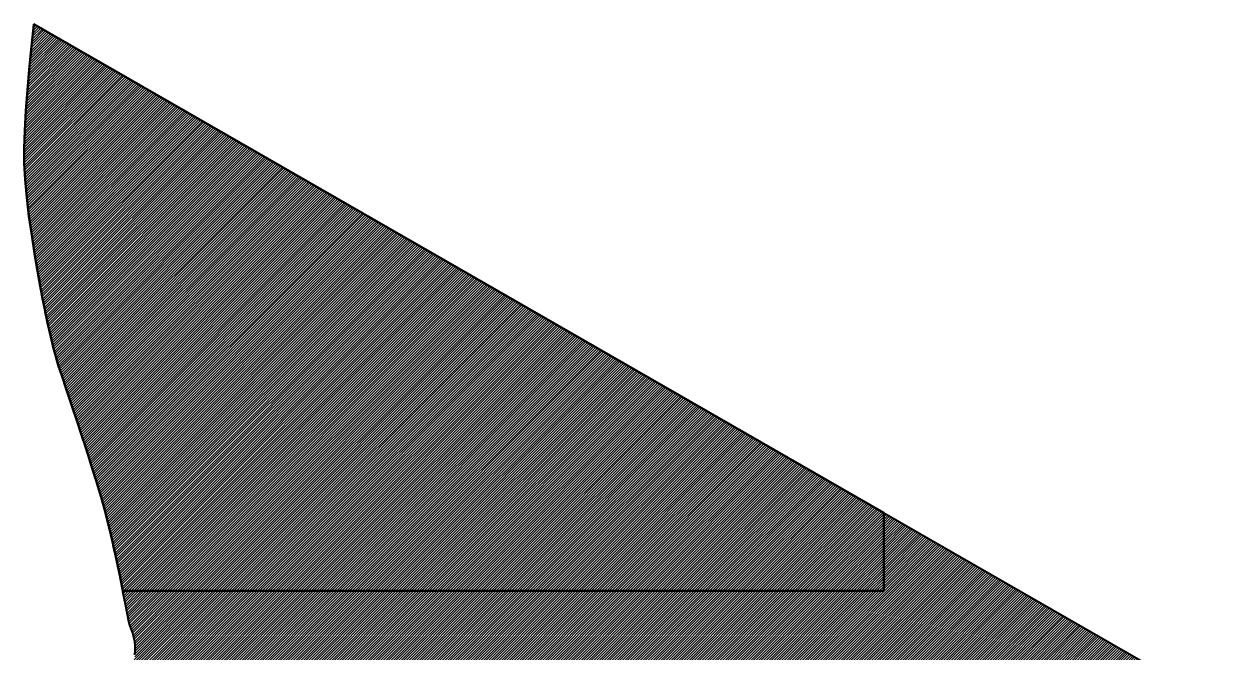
# Model space of a CAD drawing. Header units: metres. Extents: x 729569 to 733474, y 1423763 to 1426173.
# Drawn here: x 732120.2 to 732203.5, y 1425043.6 to 1425086.8 of the extents above; entities that cross this region are included whole.
import ezdxf

# ---------------------------------------------------------------- set-up
doc = ezdxf.new("R2010")
doc.units = ezdxf.units.M
for name, color, linetype in [('GREEN_AREA', 7, 'Continuous'), ('PARCEL_BORDER', 7, 'Continuous'), ('ROADS_MAIN', 7, 'Continuous')]:
    doc.layers.add(name, color=color, linetype=linetype)

msp = doc.modelspace()

# ---------------------------------------------------------------- hatches: boundary and pattern name
at = {"layer": 'GREEN_AREA', "true_color": 0x96c896}
h = msp.add_hatch(dxfattribs=at)
h.set_pattern_fill('SOLID')
h.paths.add_polyline_path([(732123.101, 1425061.728), (732122.796, 1425062.635), (732122.58, 1425063.288), (732122.478, 1425063.609), (732122.38, 1425063.952), (732122.294, 1425064.275), (732122.214, 1425064.585), (732122.132, 1425064.918), (732122.039, 1425065.303), (732122.038, 1425065.309), (732121.924, 1425065.774), (732121.835, 1425066.147), (732121.759, 1425066.491), (732121.675, 1425066.927), (732121.604, 1425067.293), (732121.603, 1425067.298), (732121.479, 1425067.938), (732121.316, 1425068.802), (732121.127, 1425069.846), (732120.925, 1425071.024), (732120.726, 1425072.291), (732120.541, 1425073.596), (732120.387, 1425074.888), (732120.274, 1425076.113), (732120.216, 1425077.22), (732120.212, 1425078.258), (732120.25, 1425079.482), (732120.325, 1425080.832), (732120.428, 1425082.247), (732120.551, 1425083.672), (732120.688, 1425085.053), (732120.828, 1425086.338), (732120.883, 1425086.791), (732179.322, 1425053.208), (732179.322, 1425047.837), (732126.994, 1425047.837), (732126.806, 1425048.782), (732126.801, 1425048.805), (732126.583, 1425049.863), (732126.576, 1425049.894), (732126.338, 1425050.988), (732126.329, 1425051.029), (732126.076, 1425052.117), (732126.062, 1425052.173), (732125.799, 1425053.215), (732125.778, 1425053.291), (732125.497, 1425054.292), (732125.481, 1425054.346), (732125.133, 1425055.501), (732125.123, 1425055.534), (732124.729, 1425056.788), (732124.722, 1425056.81), (732124.303, 1425058.107), (732124.298, 1425058.122), (732123.876, 1425059.406), (732123.873, 1425059.416), (732123.468, 1425060.631), (732123.466, 1425060.637), (732123.101, 1425061.728)])
at = {"layer": 'ROADS_MAIN', "true_color": 0x999999}
h = msp.add_hatch(dxfattribs=at)
h.set_pattern_fill('SOLID')
h.paths.add_polyline_path([(732179.322, 1425053.208), (732203.459, 1425039.337), (732194.322, 1425039.337), (732194.322, 1424963.905), (732179.322, 1424972.661), (732179.322, 1425039.337), (732126.131, 1425039.337), (732126.372, 1425039.767), (732126.44, 1425039.895), (732126.881, 1425040.775), (732126.936, 1425040.89), (732127.27, 1425041.636), (732127.322, 1425041.759), (732127.54, 1425042.307), (732127.617, 1425042.526), (732127.706, 1425042.816), (732127.785, 1425043.127), (732127.829, 1425043.444), (732127.84, 1425043.764), (732127.834, 1425044.054), (732127.813, 1425044.351), (732127.762, 1425044.646), (732127.683, 1425044.933), (732127.596, 1425045.195), (732127.486, 1425045.48), (732127.42, 1425045.626), (732127.419, 1425045.63), (732127.404, 1425045.703), (732127.309, 1425046.194), (732127.174, 1425046.905), (732127.172, 1425046.913), (732127.005, 1425047.782), (732127.002, 1425047.798), (732126.994, 1425047.837), (732179.322, 1425047.837), (732179.322, 1425053.208)])

# ---------------------------------------------------------------- linework, layer by layer
at = {"layer": 'PARCEL_BORDER', "lineweight": 50, "true_color": 0x326432}
msp.add_lwpolyline([(732123.101, 1425061.728), (732122.796, 1425062.635), (732122.58, 1425063.288), (732122.478, 1425063.609), (732122.38, 1425063.952), (732122.294, 1425064.275), (732122.214, 1425064.585), (732122.132, 1425064.918), (732122.039, 1425065.303), (732122.038, 1425065.309), (732121.924, 1425065.774), (732121.835, 1425066.147), (732121.759, 1425066.491), (732121.675, 1425066.927), (732121.604, 1425067.293), (732121.603, 1425067.298), (732121.479, 1425067.938), (732121.316, 1425068.802), (732121.127, 1425069.846), (732120.925, 1425071.024), (732120.726, 1425072.291), (732120.541, 1425073.596), (732120.387, 1425074.888), (732120.274, 1425076.113), (732120.216, 1425077.22), (732120.212, 1425078.258), (732120.25, 1425079.482), (732120.325, 1425080.832), (732120.428, 1425082.247), (732120.551, 1425083.672), (732120.688, 1425085.053), (732120.828, 1425086.338), (732120.883, 1425086.791), (732179.322, 1425053.208), (732179.322, 1425047.837), (732126.994, 1425047.837), (732126.806, 1425048.782), (732126.801, 1425048.805), (732126.583, 1425049.863), (732126.576, 1425049.894), (732126.338, 1425050.988), (732126.329, 1425051.029), (732126.076, 1425052.117), (732126.062, 1425052.173), (732125.799, 1425053.215), (732125.778, 1425053.291), (732125.497, 1425054.292), (732125.481, 1425054.346), (732125.133, 1425055.501), (732125.123, 1425055.534), (732124.729, 1425056.788), (732124.722, 1425056.81), (732124.303, 1425058.107), (732124.298, 1425058.122), (732123.876, 1425059.406), (732123.873, 1425059.416), (732123.468, 1425060.631), (732123.466, 1425060.637), (732123.101, 1425061.728)], close=True, dxfattribs=at)
at = {"layer": 'PARCEL_BORDER', "lineweight": 40, "true_color": 0x323232}
msp.add_lwpolyline([(732127.829, 1425043.444), (732127.84, 1425043.764), (732127.834, 1425044.054), (732127.813, 1425044.351), (732127.762, 1425044.646), (732127.683, 1425044.933), (732127.596, 1425045.195), (732127.486, 1425045.48), (732127.42, 1425045.626), (732127.419, 1425045.63), (732127.404, 1425045.703), (732127.309, 1425046.194), (732127.174, 1425046.905), (732127.172, 1425046.913), (732127.005, 1425047.782), (732127.002, 1425047.798), (732126.994, 1425047.837), (732179.322, 1425047.837), (732179.322, 1425053.208), (732179.322, 1425053.208), (732203.459, 1425039.337)], dxfattribs=at)

doc.saveas('drawing.dxf')
